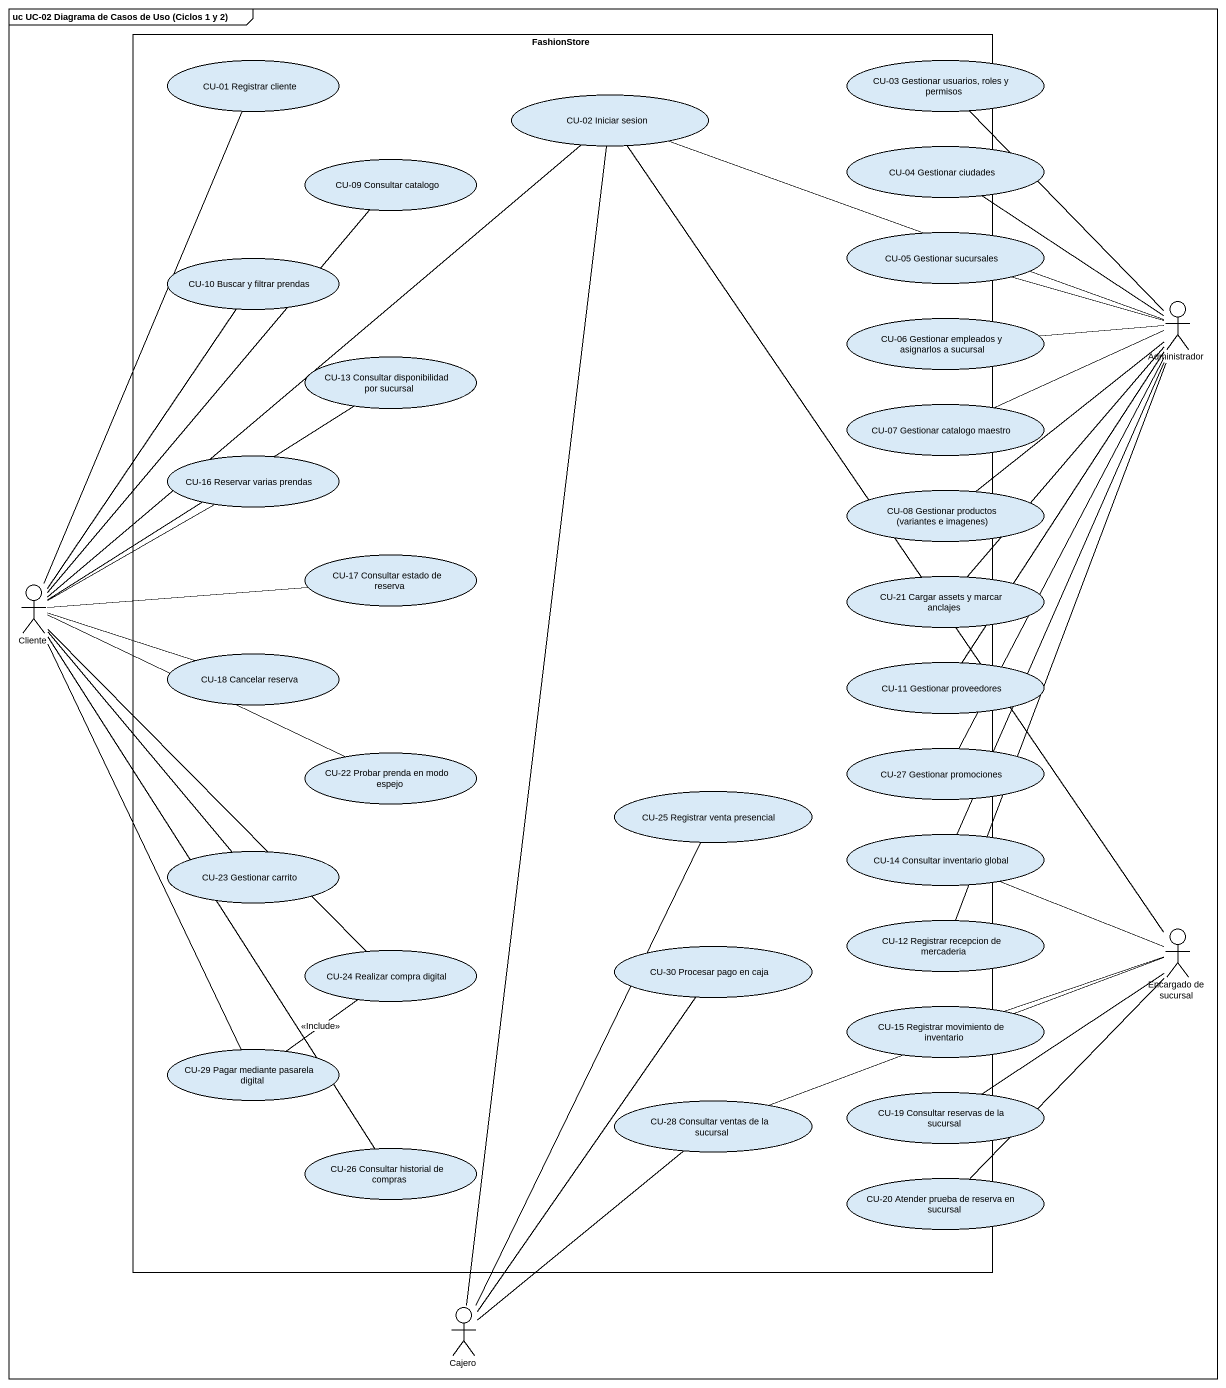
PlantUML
@startuml
mainframe uc UC-02 Diagrama de Casos de Uso (Ciclos 1 y 2)
rectangle FashionStore {
  usecase "CU-01 Registrar cliente" as CU_01_Registrar_cliente
  usecase "CU-02 Iniciar sesion" as CU_02_Iniciar_sesion
  usecase "CU-09 Consultar catalogo" as CU_09_Consultar_catalogo
  usecase "CU-10 Buscar y filtrar prendas" as CU_10_Buscar_y_filtrar
  usecase "CU-13 Consultar disponibilidad por sucursal" as CU_13_Consultar
  usecase "CU-16 Reservar varias prendas" as CU_16_Reservar_varias
  usecase "CU-17 Consultar estado de reserva" as CU_17_Consultar_estado_de
  usecase "CU-18 Cancelar reserva" as CU_18_Cancelar_reserva
  usecase "CU-22 Probar prenda en modo espejo" as CU_22_Probar_prenda_en_modo
  usecase "CU-25 Registrar venta presencial" as CU_25_Registrar_venta
  usecase "CU-23 Gestionar carrito" as CU_23_Gestionar_carrito
  usecase "CU-24 Realizar compra digital" as CU_24_Realizar_compra
  usecase "CU-30 Procesar pago en caja" as CU_30_Procesar_pago_en_caja
  usecase "CU-29 Pagar mediante pasarela digital" as CU_29_Pagar_mediante
  usecase "CU-28 Consultar ventas de la sucursal" as CU_28_Consultar_ventas_de
  usecase "CU-26 Consultar historial de compras" as CU_26_Consultar_historial
}
usecase "CU-03 Gestionar usuarios, roles y permisos" as CU_03_Gestionar_usuarios
usecase "CU-04 Gestionar ciudades" as CU_04_Gestionar_ciudades
usecase "CU-05 Gestionar sucursales" as CU_05_Gestionar_sucursales
actor Administrador
usecase "CU-06 Gestionar empleados y asignarlos a sucursal" as CU_06_Gestionar_empleados_y
usecase "CU-07 Gestionar catalogo maestro" as CU_07_Gestionar_catalogo
usecase "CU-08 Gestionar productos (variantes e imagenes)" as CU_08_Gestionar_productos
usecase "CU-21 Cargar assets y marcar anclajes" as CU_21_Cargar_assets_y
actor Cliente
usecase "CU-11 Gestionar proveedores" as CU_11_Gestionar_proveedores
usecase "CU-27 Gestionar promociones" as CU_27_Gestionar_promociones
usecase "CU-14 Consultar inventario global" as CU_14_Consultar_inventario
usecase "CU-12 Registrar recepcion de mercaderia" as CU_12_Registrar_recepcion
actor "Encargado de sucursal" as Encargado_de_sucursal
usecase "CU-15 Registrar movimiento de inventario" as CU_15_Registrar_movimiento
usecase "CU-19 Consultar reservas de la sucursal" as CU_19_Consultar_reservas_de
usecase "CU-20 Atender prueba de reserva en sucursal" as CU_20_Atender_prueba_de
actor Cajero
Administrador -up- CU_03_Gestionar_usuarios
Administrador -left- CU_02_Iniciar_sesion
Administrador -up- CU_04_Gestionar_ciudades
Administrador -left- CU_05_Gestionar_sucursales
Administrador -left- CU_06_Gestionar_empleados_y
Administrador -left- CU_07_Gestionar_catalogo
Administrador -- CU_08_Gestionar_productos
Administrador -- CU_21_Cargar_assets_y
Administrador -- CU_11_Gestionar_proveedores
Administrador -- CU_27_Gestionar_promociones
Administrador -- CU_14_Consultar_inventario
Administrador -- CU_12_Registrar_recepcion
Cliente -up- CU_01_Registrar_cliente
Cliente -up- CU_02_Iniciar_sesion
Cliente -up- CU_09_Consultar_catalogo
Cliente -up- CU_10_Buscar_y_filtrar
Cliente -up- CU_13_Consultar
Cliente -up- CU_16_Reservar_varias
Cliente -right- CU_17_Consultar_estado_de
Cliente -right- CU_18_Cancelar_reserva
Cliente -right- CU_22_Probar_prenda_en_modo
Cliente -- CU_23_Gestionar_carrito
Cliente -- CU_24_Realizar_compra
Cliente -- CU_29_Pagar_mediante
Cliente -- CU_26_Consultar_historial
CU_24_Realizar_compra -- CU_29_Pagar_mediante : <<Include>>
Encargado_de_sucursal -up- CU_02_Iniciar_sesion
Encargado_de_sucursal -left- CU_14_Consultar_inventario
Encargado_de_sucursal -left- CU_15_Registrar_movimiento
Encargado_de_sucursal -left- CU_28_Consultar_ventas_de
Encargado_de_sucursal -- CU_19_Consultar_reservas_de
Encargado_de_sucursal -- CU_20_Atender_prueba_de
Cajero -up- CU_02_Iniciar_sesion
Cajero -up- CU_25_Registrar_venta
Cajero -up- CU_30_Procesar_pago_en_caja
Cajero -up- CU_28_Consultar_ventas_de
@enduml
